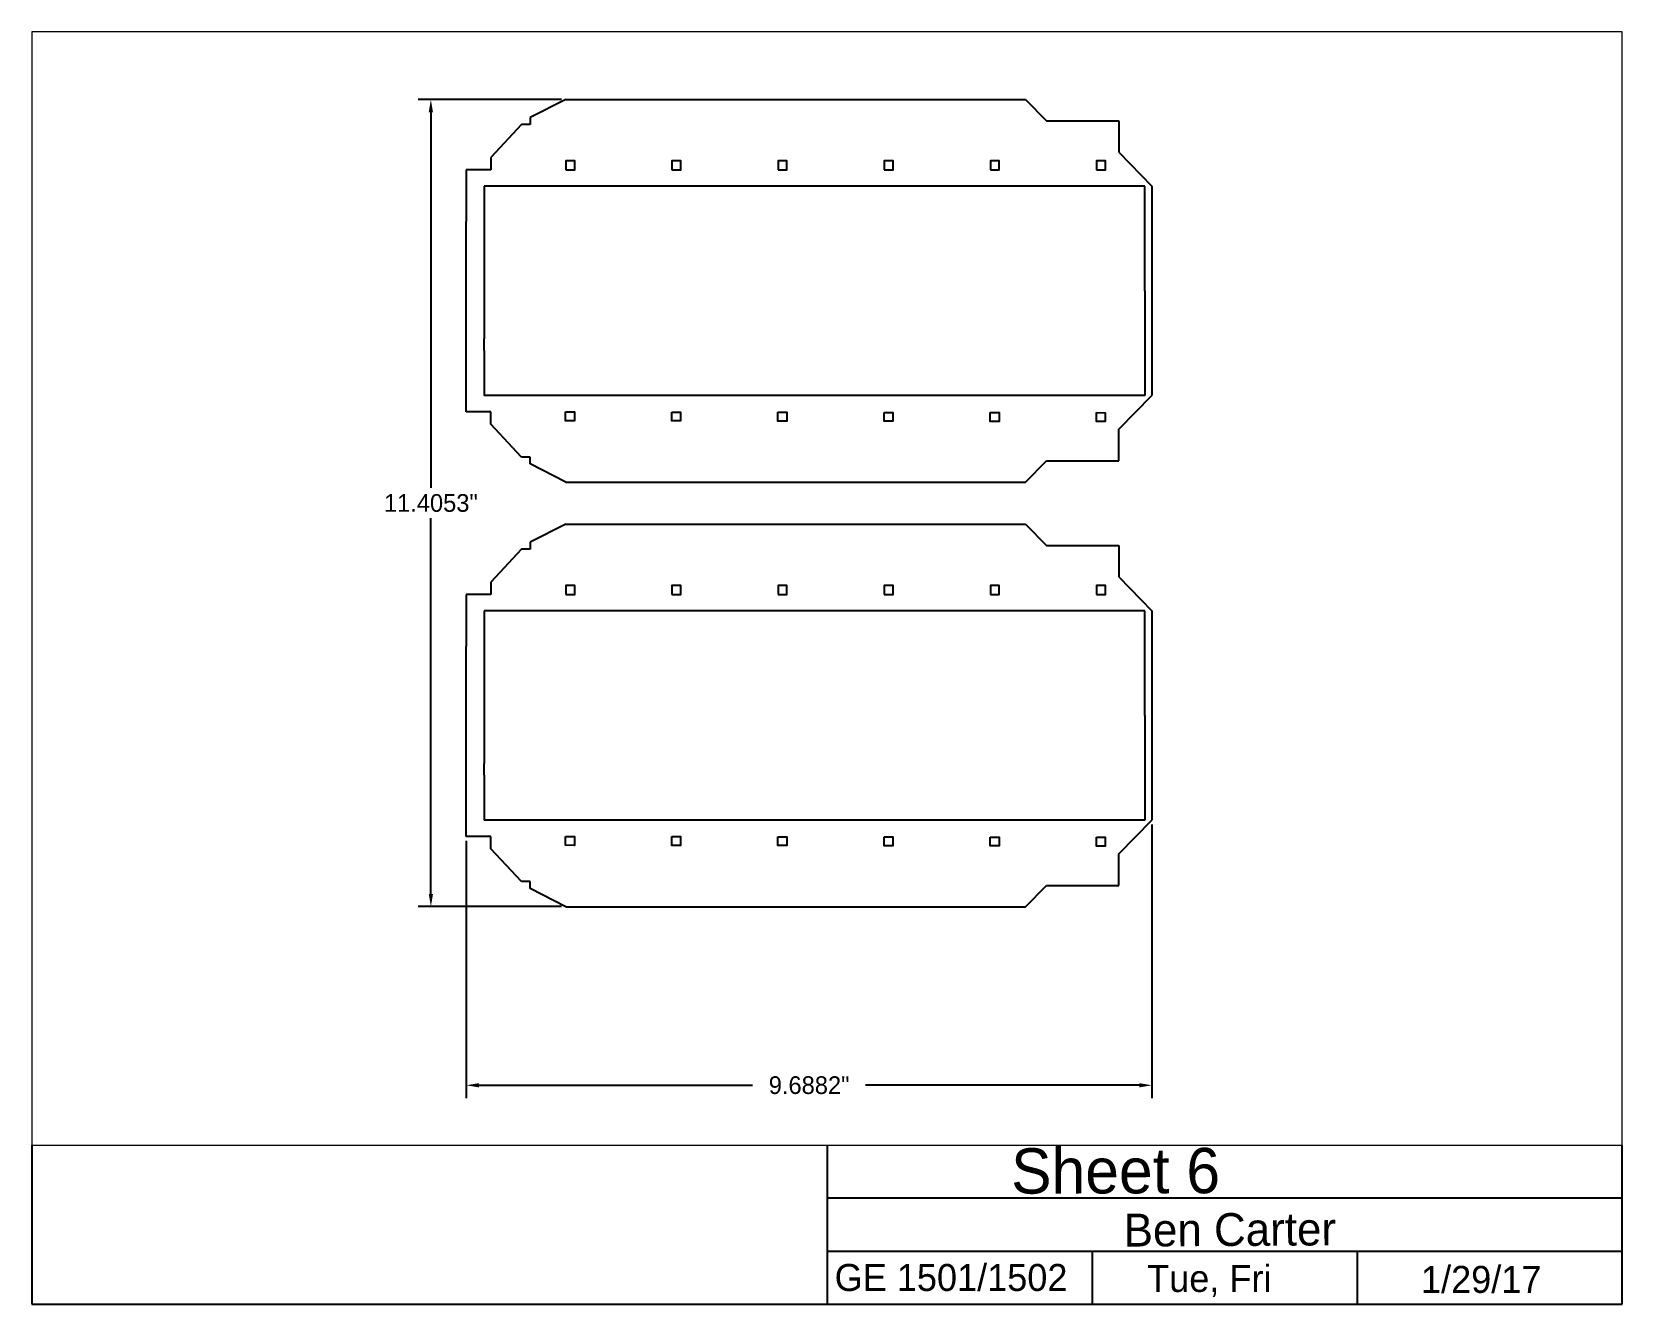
# Paper-space layout 'Layout6-Layout1' of a CAD drawing. Extents: x 0 to 10, y 0 to 8.
# The model-space entities are those that its viewports show. They can reach past a viewport. Long polylines and large blocks are cut down to what shows.
import ezdxf

# ---------------------------------------------------------------- set-up
doc = ezdxf.new("R2010")
doc.units = 0
doc.header["$MEASUREMENT"] = 0
doc.layers.get('0').update_dxf_attribs({"linetype": 'CONTINUOUS'})
doc.layers.get('Defpoints').update_dxf_attribs({"linetype": 'CONTINUOUS'})
doc.layers.add('CUT', color=1, linetype='CONTINUOUS')
doc.layers.add('Dims', color=210, linetype='CONTINUOUS')
doc.dimstyles.get("Standard").update_dxf_attribs({"dimtxt": 0.25, "dimasz": 0.18, "dimexe": 0.18, "dimexo": 0.0625, "dimgap": 0.09, "dimtad": 0, "dimtih": 1, "dimtoh": 1, "dimdec": 4, "dimzin": 0, "dimdsep": 46, "dimlunit": 3, "dimtxsty": 'Standard', "dimcen": 0.09, "dimadec": 0, "dimazin": 0, "dimtfac": 1, "dimtdec": 4, "dimtofl": 0, "dimtmove": 0, "dimatfit": 3, "dimfxl": 1, "dimtolj": 1, "dimtzin": 0, "dimarcsym": 0})

# ---------------------------------------------------------------- blocks, each defined once
blk = doc.blocks.new('*U76')
at = {"linetype": 'Continuous'}
blk.add_lwpolyline([(1.058, 0), (1.183, 0), (1.183, 0.125), (1.058, 0.125)], close=True, dxfattribs=at)
blk = doc.blocks.new('*U77')
at = {"layer": 'CUT', "color": 0, "linetype": 'ByBlock', "lineweight": -2, "transparency": 16777216}
for p in [(0.098, 2.759), (1.598, 2.759), (3.098, 2.759), (4.598, 2.759), (6.098, 2.759), (7.598, 2.759)]:
    blk.add_blockref('*U76', p, dxfattribs=at)
blk = doc.blocks.new('*U78')
at = {"linetype": 'Continuous'}
blk.add_lwpolyline([(1.058, 0), (1.183, 0), (1.183, 0.125), (1.058, 0.125)], close=True, dxfattribs=at)
blk = doc.blocks.new('*U79')
at = {"layer": 'CUT', "color": 0, "linetype": 'ByBlock', "lineweight": -2, "transparency": 16777216}
for p in [(0.098, 2.759), (1.598, 2.759), (3.098, 2.759), (4.598, 2.759), (6.098, 2.759), (7.598, 2.759)]:
    blk.add_blockref('*U78', p, dxfattribs=at)
blk = doc.blocks.new('*U80')
at = {"linetype": 'Continuous'}
blk.add_lwpolyline([(1.058, 0), (1.183, 0), (1.183, 0.125), (1.058, 0.125)], close=True, dxfattribs=at)
blk = doc.blocks.new('*U81')
at = {"layer": 'CUT', "color": 0, "linetype": 'ByBlock', "lineweight": -2, "transparency": 16777216}
for p in [(0.098, 2.759), (1.598, 2.759), (3.098, 2.759), (4.598, 2.759), (6.098, 2.759), (7.598, 2.759)]:
    blk.add_blockref('*U80', p, dxfattribs=at)
blk = doc.blocks.new('*U82')
at = {"linetype": 'Continuous'}
blk.add_lwpolyline([(1.058, 0), (1.183, 0), (1.183, 0.125), (1.058, 0.125)], close=True, dxfattribs=at)
blk = doc.blocks.new('*U83')
at = {"layer": 'CUT', "color": 0, "linetype": 'ByBlock', "lineweight": -2, "transparency": 16777216}
for p in [(0.098, 2.759), (1.598, 2.759), (3.098, 2.759), (4.598, 2.759), (6.098, 2.759), (7.598, 2.759)]:
    blk.add_blockref('*U82', p, dxfattribs=at)
blk = doc.blocks.new('*D95')
at = {"layer": 'Defpoints', "color": 0, "linetype": 'Continuous', "transparency": 16777216}
for p in [(1.156, 94.412), (-0.751, 83.007), (1.156, 83.007)]:
    blk.add_point(p, dxfattribs=at)
at = {"layer": 'Dims', "color": 0, "linetype": 'Continuous', "lineweight": -2, "transparency": 16777216}
for p, q in [((1.094, 94.412), (-0.931, 94.412)), ((-0.751, 94.232), (-0.751, 88.924)), ((-0.751, 83.187), (-0.751, 88.494)), ((1.094, 83.007), (-0.931, 83.007))]:
    blk.add_line(p, q, dxfattribs=at)
at = {"layer": 'Dims', "color": 0, "linetype": 'Continuous', "transparency": 16777216}
for points in [[(-0.781, 94.232), (-0.721, 94.232), (-0.751, 94.412)], [(-0.781, 83.187), (-0.721, 83.187), (-0.751, 83.007)]]:
    blk.add_solid(points, dxfattribs=at)
at = {"layer": 'Dims', "color": 0, "linetype": 'Continuous', "transparency": 16777216, "insert": (-0.751, 88.709), "char_height": 0.25, "attachment_point": 5}
blk.add_mtext('\\A1;11.4053"', dxfattribs=at)
blk = doc.blocks.new('*D106')
at = {"layer": 'Defpoints', "color": 0, "linetype": 'Continuous', "transparency": 16777216}
for p in [(9.438, 84.23), (-0.25, 84), (9.438, 80.483)]:
    blk.add_point(p, dxfattribs=at)
at = {"layer": 'Dims', "color": 0, "linetype": 'Continuous', "lineweight": -2, "transparency": 16777216}
for p, q in [((9.438, 84.168), (9.438, 80.303)), ((-0.25, 83.938), (-0.25, 80.303)), ((-0.07, 80.483), (3.796, 80.483)), ((9.258, 80.483), (5.392, 80.483))]:
    blk.add_line(p, q, dxfattribs=at)
at = {"layer": 'Dims', "color": 0, "linetype": 'Continuous', "transparency": 16777216}
for points in [[(-0.07, 80.513), (-0.07, 80.453), (-0.25, 80.483)], [(9.258, 80.513), (9.258, 80.453), (9.438, 80.483)]]:
    blk.add_solid(points, dxfattribs=at)
at = {"layer": 'Dims', "color": 0, "linetype": 'Continuous', "transparency": 16777216, "insert": (4.594, 80.483), "char_height": 0.25, "attachment_point": 5}
blk.add_mtext('\\A1;9.6882"', dxfattribs=at)

msp = doc.modelspace()

# ---------------------------------------------------------------- linework, layer by layer
at = {"layer": 'CUT', "linetype": 'Continuous'}
for p, q in [((1.15627, 94.41178), (0.65391, 94.15639)), ((1.15627, 94.41178), (7.65325, 94.41178)), ((7.65325, 94.41178), (7.94793, 94.11148)), ((0.52762, 94.05816), (0.09823, 93.59229)), ((0.65391, 94.05816), (0.52762, 94.05816)), ((0.65391, 94.15639), (0.65391, 94.05816)), ((7.94793, 94.11148), (8.96949, 94.11148)), ((8.96949, 94.11148), (8.96949, 93.66526)), ((0.09823, 93.59229), (0.09823, 93.41829)), ((8.96949, 93.66526), (9.43817, 93.18815)), ((0.09823, 93.41829), (-0.25, 93.41829)), ((-0.25, 93.41829), (-0.25, 92.68593)), ((4.40476, 93.18815), (0, 93.18815)), ((0, 93.18815), (0.00126, 92.68593)), ((9.33817, 93.18815), (4.40476, 93.18815)), ((9.33817, 91.70914), (9.33817, 93.18815)), ((9.43817, 93.18815), (9.43817, 90.23013)), ((-0.25, 91.02914), (-0.25, 92.68593)), ((0.00126, 92.68593), (0, 91.02914)), ((9.33817, 91.70914), (9.33817, 90.23013)), ((-0.25, 90.86481), (-0.25, 91.02914)), ((0, 90.86481), (0, 91.02914)), ((-0.25, 90), (-0.25, 90.86481)), ((0, 90.86481), (0, 90.23013)), ((4.40476, 90.23013), (0, 90.23013)), ((9.33817, 90.23013), (4.40476, 90.23013)), ((8.96949, 89.75303), (9.43817, 90.23013)), ((0.09823, 90), (-0.25, 90)), ((0.09823, 89.826), (0.09823, 90)), ((0.52762, 89.36012), (0.09823, 89.826)), ((8.96949, 89.3068), (8.96949, 89.75303)), ((0.65391, 89.36012), (0.52762, 89.36012)), ((0.65391, 89.2619), (0.65391, 89.36012)), ((1.15627, 89.00651), (0.65391, 89.2619)), ((7.65325, 89.00651), (7.94793, 89.3068)), ((7.94793, 89.3068), (8.96949, 89.3068)), ((1.15627, 89.00651), (7.65325, 89.00651)), ((1.15627, 88.41178), (0.65391, 88.15639)), ((1.15627, 88.41178), (7.65325, 88.41178)), ((7.65325, 88.41178), (7.94793, 88.11148)), ((0.65391, 88.15639), (0.65391, 88.05816)), ((7.94793, 88.11148), (8.96949, 88.11148)), ((8.96949, 88.11148), (8.96949, 87.66526)), ((0.52762, 88.05816), (0.09823, 87.59229)), ((0.65391, 88.05816), (0.52762, 88.05816)), ((8.96949, 87.66526), (9.43817, 87.18815)), ((0.09823, 87.59229), (0.09823, 87.41829)), ((0.09823, 87.41829), (-0.25, 87.41829)), ((-0.25, 87.41829), (-0.25, 86.68593)), ((4.40476, 87.18815), (0, 87.18815)), ((0, 87.18815), (0.00126, 86.68593)), ((9.33817, 87.18815), (4.40476, 87.18815)), ((9.33817, 85.70914), (9.33817, 87.18815)), ((9.43817, 87.18815), (9.43817, 84.23013)), ((-0.25, 85.02914), (-0.25, 86.68593)), ((0.00126, 86.68593), (0, 85.02914)), ((9.33817, 85.70914), (9.33817, 84.23013)), ((-0.25, 84.86481), (-0.25, 85.02914)), ((0, 84.86481), (0, 85.02914)), ((-0.25, 84), (-0.25, 84.86481)), ((0, 84.86481), (0, 84.23013)), ((4.40476, 84.23013), (0, 84.23013)), ((9.33817, 84.23013), (4.40476, 84.23013)), ((8.96949, 83.75303), (9.43817, 84.23013)), ((0.09823, 84), (-0.25, 84)), ((0.09823, 83.826), (0.09823, 84)), ((0.52762, 83.36012), (0.09823, 83.826)), ((8.96949, 83.3068), (8.96949, 83.75303)), ((0.65391, 83.36012), (0.52762, 83.36012)), ((0.65391, 83.2619), (0.65391, 83.36012)), ((1.15627, 83.00651), (0.65391, 83.2619)), ((7.65325, 83.00651), (7.94793, 83.3068)), ((7.94793, 83.3068), (8.96949, 83.3068)), ((1.15627, 83.00651), (7.65325, 83.00651))]:
    msp.add_line(p, q, dxfattribs=at)

# ---------------------------------------------------------------- block references
for name, p in [('*U81', (0, 90.65914)), ('*U77', (0, 84.65914))]:
    msp.add_blockref(name, p, dxfattribs=at)
at = {"layer": 'CUT', "linetype": 'Continuous', "xscale": -1, "rotation": 179.9119772672155}
for name, p in [('*U83', (0.00161, 92.75914)), ('*U79', (0.00161, 86.75914))]:
    msp.add_blockref(name, p, dxfattribs=at)

# ---------------------------------------------------------------- dimensions: what is measured, and where the dimension line sits
at = {"layer": 'Dims', "linetype": 'Continuous'}
dim = msp.add_linear_dim(base=(-0.75095, 83.00651), p1=(1.15627, 94.41178), p2=(1.15627, 83.00651), angle=90, dimstyle='Standard', dxfattribs=at)
dim.commit()
dim.dimension.update_dxf_attribs({"geometry": '*D95', "text_midpoint": (-0.75095, 88.70914)})
dim = msp.add_linear_dim(base=(9.43817, 80.4832), p1=(-0.25, 84), p2=(9.43817, 84.23013), dimstyle='Standard', dxfattribs=at)
dim.commit()
dim.dimension.update_dxf_attribs({"geometry": '*D106', "text_midpoint": (4.59409, 80.4832)})

psp = doc.layouts.new('Layout6-Layout1')

# ---------------------------------------------------------------- linework, layer by layer
for p, q in [((0, 1), (0, 0)), ((5, 1), (5, 0)), ((10, 0), (10, 1)), ((10, 0.667), (5, 0.667)), ((5, 0.333), (10, 0.333)), ((6.667, 0.333), (6.667, 0)), ((8.333, 0.333), (8.333, 0)), ((0, 0), (5, 0)), ((5, 0), (10, 0))]:
    psp.add_line(p, q)

# ---------------------------------------------------------------- texts
for s, height, rotation, p in [('Sheet 6', 0.285, 0.1287, (6.158, 0.695)), ('Ben Carter', 0.2065, 0.3496, (6.866, 0.362))]:
    psp.add_text(s, height=height, rotation=rotation).set_placement(p)
for s, height, p in [('GE 1501/1502', 0.16973, (5.048, 0.083)), ('Tue, Fri', 0.1697, (7.013, 0.077)), ('1/29/17', 0.1697, (8.735, 0.071))]:
    psp.add_text(s, height=height).set_placement(p)

# ---------------------------------------------------------------- viewports
at = {"layer": '0'}
psp.add_viewport(center=(5, 4.5), size=(10, 7), view_center_point=(4.84655, 87.50258), view_height=15.7313168, dxfattribs=at)

doc.saveas('drawing.dxf')
